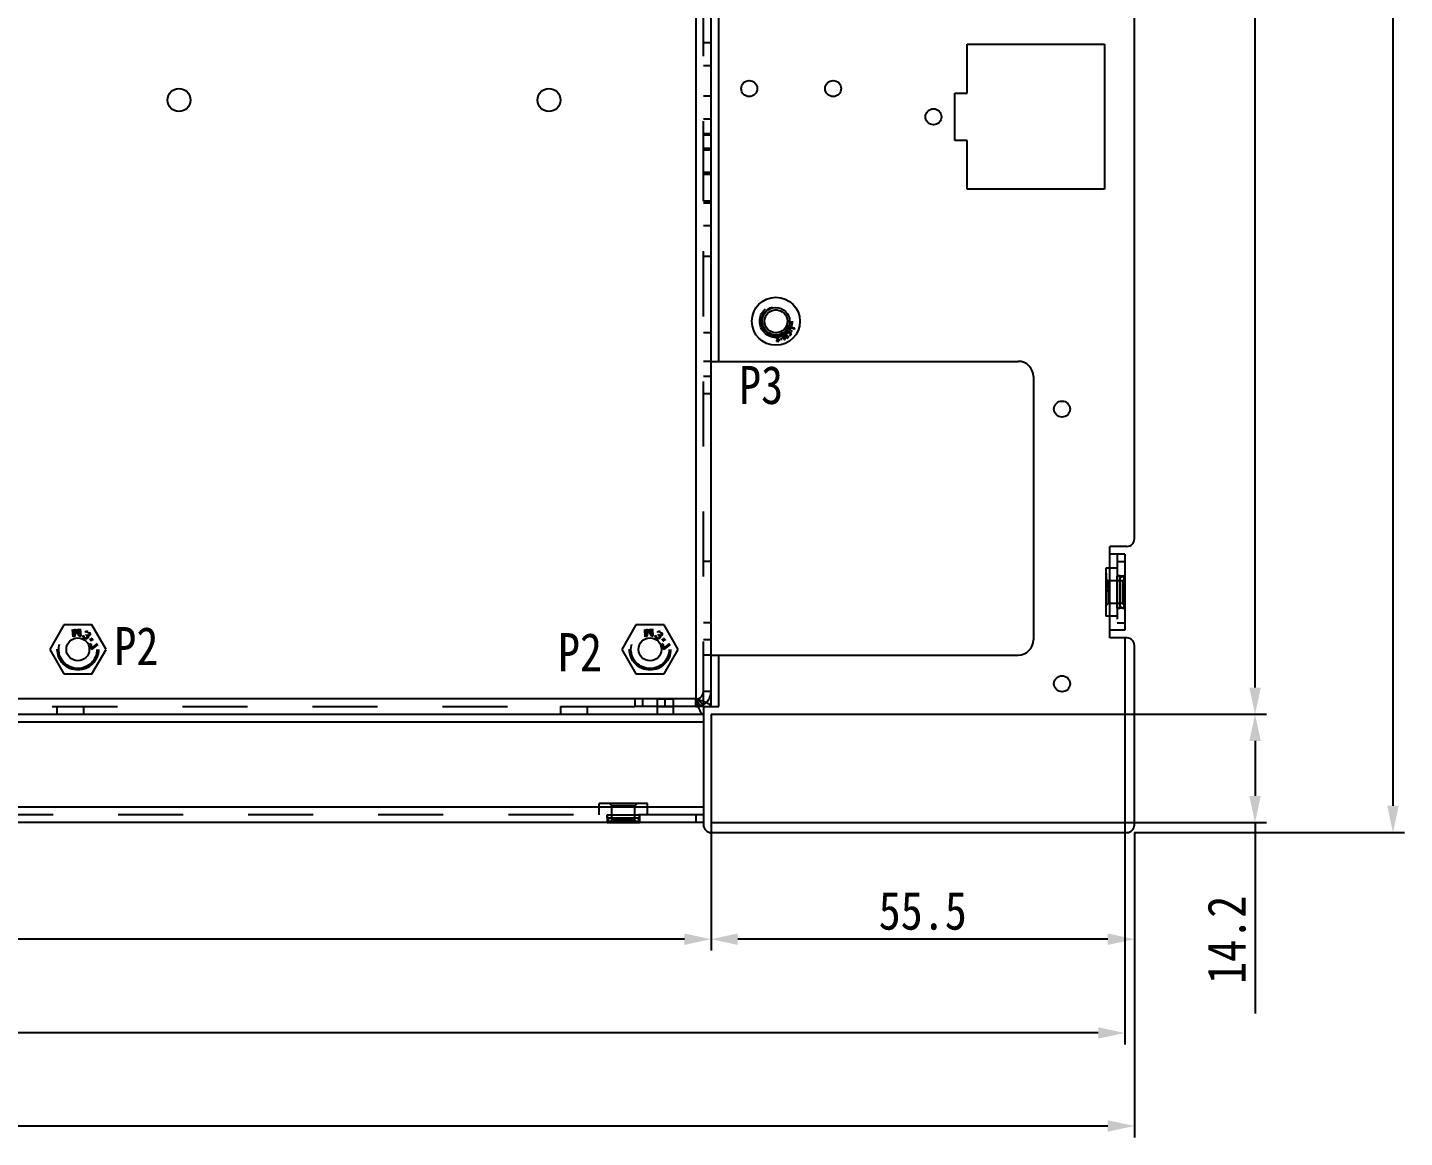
# Model space of a CAD drawing. Header units: millimetres. Extents: x 0 to 8948, y -1340 to 1100.
# Drawn here: x 6604.9 to 6785.4, y -925.5 to -780 of the extents above; entities that cross this region are included whole.
import ezdxf

# ---------------------------------------------------------------- set-up
doc = ezdxf.new("R2010")
doc.units = ezdxf.units.MM
doc.header["$LTSCALE"] = 85.25
doc.header["$PDMODE"] = 3
doc.header["$PDSIZE"] = 8
doc.linetypes.add('HIDDEN', pattern=[0.2, 0.1, -0.1])
doc.layers.get('0').update_dxf_attribs({"linetype": 'CONTINUOUS'})
doc.layers.get('Defpoints').update_dxf_attribs({"linetype": 'CONTINUOUS'})
doc.layers.add('02___PRT_ALL_AXES', color=7, linetype='CONTINUOUS')
doc.layers.add('DEFAULT_2', color=8, linetype='HIDDEN')
doc.styles.get("Standard").update_dxf_attribs({"font": 'txt', "width": 0.85})
doc.dimstyles.new('DIMSTYLE_1', dxfattribs={"dimtxt": 5, "dimasz": 3.5, "dimexe": 1.5, "dimexo": 1, "dimgap": 1.25, "dimtad": 1, "dimdsep": 46, "dimtxsty": 'Standard', "dimblk": '_FILLED', "dimblk1": '_FILLED', "dimblk2": '_FILLED', "dimcen": 0.09, "dimadec": 0, "dimazin": 0, "dimtp": 0.01, "dimtm": 0.01, "dimtfac": 1, "dimtofl": 0, "dimtmove": 0, "dimatfit": 3, "dimldrblk": '_FILLED', "dimfxl": 0, "dimtolj": 1, "dimarcsym": 0})

# ---------------------------------------------------------------- blocks, each defined once
blk = doc.blocks.new('_FILLED')
at = {"color": 0, "linetype": 'ByBlock'}
blk.add_solid([(0, 0), (-1, 0.214), (-1, -0.214)], dxfattribs=at)
blk = doc.blocks.new('*D104')
at = {"color": 0, "linetype": 'Continuous', "lineweight": -2, "transparency": 16777216}
for p, q in [((6336.01, -884), (6336.01, -925.46)), ((6750.01, -885.5), (6750.01, -925.46)), ((6339.51, -923.96), (6746.51, -923.96))]:
    blk.add_line(p, q, dxfattribs=at)
at = {"layer": 'Defpoints', "color": 0, "linetype": 'Continuous', "transparency": 16777216}
for p in [(6336.01, -883), (6750.01, -884.5), (6750.01, -923.96)]:
    blk.add_point(p, dxfattribs=at)
at = {"color": 0, "linetype": 'Continuous', "lineweight": -2, "transparency": 16777216, "xscale": 3.5, "yscale": 3.5, "zscale": 3.5, "rotation": 180}
blk.add_blockref('_FILLED', (6336.01, -923.96), dxfattribs=at)
at = {"color": 0, "linetype": 'Continuous', "lineweight": -2, "transparency": 16777216, "xscale": 3.5, "yscale": 3.5, "zscale": 3.5}
blk.add_blockref('_FILLED', (6750.01, -923.96), dxfattribs=at)
at = {"color": 0, "linetype": 'Continuous', "transparency": 16777216, "insert": (6543.01, -917.71), "char_height": 5, "width": 17, "attachment_point": 2}
blk.add_mtext('\\A1;*414', dxfattribs=at)
blk = doc.blocks.new('*D105')
at = {"color": 0, "linetype": 'Continuous', "lineweight": -2, "transparency": 16777216}
for p, q in [((6694.51, -663), (6767.32, -663)), ((6765.82, -866.5), (6765.82, -666.5)), ((6694.51, -870), (6767.32, -870))]:
    blk.add_line(p, q, dxfattribs=at)
at = {"layer": 'Defpoints', "color": 0, "linetype": 'Continuous', "transparency": 16777216}
for p in [(6693.51, -663), (6765.82, -663), (6693.51, -870)]:
    blk.add_point(p, dxfattribs=at)
at = {"color": 0, "linetype": 'Continuous', "lineweight": -2, "transparency": 16777216, "xscale": 3.5, "yscale": 3.5, "zscale": 3.5}
for p, rotation in [((6765.82, -663), 90), ((6765.82, -870), 270)]:
    blk.add_blockref('_FILLED', p, dxfattribs=dict(at, rotation=rotation))
at = {"color": 0, "linetype": 'Continuous', "transparency": 16777216, "insert": (6759.57, -766.5), "char_height": 5, "width": 17, "attachment_point": 2, "rotation": 90}
blk.add_mtext('\\A1;*207', dxfattribs=at)
blk = doc.blocks.new('*D106')
at = {"color": 0, "linetype": 'Continuous', "lineweight": -2, "transparency": 16777216}
for p, q in [((6376.51, -870), (6376.51, -900.98)), ((6694.51, -870), (6694.51, -900.98)), ((6691.01, -899.48), (6380.01, -899.48))]:
    blk.add_line(p, q, dxfattribs=at)
at = {"layer": 'Defpoints', "color": 0, "linetype": 'Continuous', "transparency": 16777216}
for p in [(6376.51, -869), (6694.51, -869), (6376.51, -899.48)]:
    blk.add_point(p, dxfattribs=at)
at = {"color": 0, "linetype": 'Continuous', "lineweight": -2, "transparency": 16777216, "xscale": 3.5, "yscale": 3.5, "zscale": 3.5, "rotation": 180}
blk.add_blockref('_FILLED', (6376.51, -899.48), dxfattribs=at)
at = {"color": 0, "linetype": 'Continuous', "lineweight": -2, "transparency": 16777216, "xscale": 3.5, "yscale": 3.5, "zscale": 3.5}
blk.add_blockref('_FILLED', (6694.51, -899.48), dxfattribs=at)
at = {"color": 0, "linetype": 'Continuous', "transparency": 16777216, "insert": (6542.21, -893.23), "char_height": 5, "width": 17, "attachment_point": 2}
blk.add_mtext('\\A1;*318', dxfattribs=at)
blk = doc.blocks.new('*D109')
at = {"color": 0, "linetype": 'Continuous', "lineweight": -2, "transparency": 16777216}
for p, q in [((6694.51, -870), (6694.51, -900.98)), ((6750.01, -885.5), (6750.01, -900.98)), ((6746.51, -899.48), (6698.01, -899.48))]:
    blk.add_line(p, q, dxfattribs=at)
at = {"layer": 'Defpoints', "color": 0, "linetype": 'Continuous', "transparency": 16777216}
for p in [(6694.51, -869), (6750.01, -884.5), (6694.51, -899.48)]:
    blk.add_point(p, dxfattribs=at)
at = {"color": 0, "linetype": 'Continuous', "lineweight": -2, "transparency": 16777216, "xscale": 3.5, "yscale": 3.5, "zscale": 3.5, "rotation": 180}
blk.add_blockref('_FILLED', (6694.51, -899.48), dxfattribs=at)
at = {"color": 0, "linetype": 'Continuous', "lineweight": -2, "transparency": 16777216, "xscale": 3.5, "yscale": 3.5, "zscale": 3.5}
blk.add_blockref('_FILLED', (6750.01, -899.48), dxfattribs=at)
at = {"color": 0, "linetype": 'Continuous', "transparency": 16777216, "insert": (6722.26, -893.23), "char_height": 5, "width": 17, "attachment_point": 2}
blk.add_mtext('\\A1;55.5', dxfattribs=at)
blk = doc.blocks.new('*D110')
at = {"color": 0, "linetype": 'Continuous', "lineweight": -2, "transparency": 16777216}
for p, q in [((6748.76, -860), (6748.76, -913.27)), ((6337.26, -872), (6337.26, -913.27)), ((6745.26, -911.77), (6340.76, -911.77))]:
    blk.add_line(p, q, dxfattribs=at)
at = {"layer": 'Defpoints', "color": 0, "linetype": 'Continuous', "transparency": 16777216}
for p in [(6748.76, -859), (6337.26, -871), (6337.26, -911.77)]:
    blk.add_point(p, dxfattribs=at)
at = {"color": 0, "linetype": 'Continuous', "lineweight": -2, "transparency": 16777216, "xscale": 3.5, "yscale": 3.5, "zscale": 3.5, "rotation": 180}
blk.add_blockref('_FILLED', (6337.26, -911.77), dxfattribs=at)
at = {"color": 0, "linetype": 'Continuous', "lineweight": -2, "transparency": 16777216, "xscale": 3.5, "yscale": 3.5, "zscale": 3.5}
blk.add_blockref('_FILLED', (6748.76, -911.77), dxfattribs=at)
at = {"color": 0, "linetype": 'Continuous', "transparency": 16777216, "insert": (6543.01, -905.52), "char_height": 5, "width": 21.25, "attachment_point": 2}
blk.add_mtext('\\A1;411.5', dxfattribs=at)
blk = doc.blocks.new('*D111')
at = {"color": 0, "linetype": 'Continuous', "lineweight": -2, "transparency": 16777216}
for p, q in [((6694.51, -870), (6767.32, -870)), ((6765.82, -873.5), (6765.82, -880.7)), ((6694.51, -884.2), (6767.32, -884.2)), ((6765.82, -884.2), (6765.82, -909.2))]:
    blk.add_line(p, q, dxfattribs=at)
at = {"layer": 'Defpoints', "color": 0, "linetype": 'Continuous', "transparency": 16777216}
for p in [(6693.51, -870), (6693.51, -884.2), (6765.82, -884.2)]:
    blk.add_point(p, dxfattribs=at)
at = {"color": 0, "linetype": 'Continuous', "lineweight": -2, "transparency": 16777216, "xscale": 3.5, "yscale": 3.5, "zscale": 3.5}
for p, rotation in [((6765.82, -870), 90), ((6765.82, -884.2), 270)]:
    blk.add_blockref('_FILLED', p, dxfattribs=dict(at, rotation=rotation))
at = {"color": 0, "linetype": 'Continuous', "transparency": 16777216, "insert": (6759.57, -893.78), "char_height": 5, "width": 17, "attachment_point": 3, "rotation": 90}
blk.add_mtext('\\A1;14.2', dxfattribs=at)
blk = doc.blocks.new('*D112')
at = {"color": 0, "linetype": 'Continuous', "lineweight": -2, "transparency": 16777216}
for p, q in [((6750.01, -632), (6785.4, -632)), ((6783.9, -882), (6783.9, -635.5)), ((6750.01, -885.5), (6785.4, -885.5))]:
    blk.add_line(p, q, dxfattribs=at)
at = {"layer": 'Defpoints', "color": 0, "linetype": 'Continuous', "transparency": 16777216}
for p in [(6749.01, -632), (6783.9, -632), (6749.01, -885.5)]:
    blk.add_point(p, dxfattribs=at)
at = {"color": 0, "linetype": 'Continuous', "lineweight": -2, "transparency": 16777216, "xscale": 3.5, "yscale": 3.5, "zscale": 3.5}
for p, rotation in [((6783.9, -632), 90), ((6783.9, -885.5), 270)]:
    blk.add_blockref('_FILLED', p, dxfattribs=dict(at, rotation=rotation))
at = {"color": 0, "linetype": 'Continuous', "transparency": 16777216, "insert": (6777.65, -758.75), "char_height": 5, "width": 25.5, "attachment_point": 2, "rotation": 90}
blk.add_mtext('\\A1;*253.5', dxfattribs=at)

msp = doc.modelspace()

# ---------------------------------------------------------------- linework, layer by layer
at = {"color": 3, "linetype": 'Continuous'}
for p, q in [((6694.513, -868.996), (6694.513, -663.996)), ((6695.513, -823.746), (6695.513, -663.996)), ((6692.513, -664.996), (6692.513, -867.996)), ((6750.013, -846.996), (6750.013, -762.496)), ((6728.063, -782.196), (6746.063, -782.196)), ((6728.063, -788.596), (6728.063, -782.196)), ((6746.063, -782.196), (6746.063, -801.196)), ((6726.463, -788.596), (6728.063, -788.596)), ((6726.463, -794.796), (6726.463, -788.596)), ((6728.063, -794.796), (6726.463, -794.796)), ((6728.063, -801.196), (6728.063, -794.796)), ((6746.063, -801.196), (6728.063, -801.196)), ((6694.513, -823.746), (6734.763, -823.746)), ((6736.763, -825.746), (6736.763, -860.246)), ((6749.013, -847.996), (6746.763, -847.996)), ((6746.763, -859.996), (6746.763, -847.996)), ((6748.763, -848.996), (6746.763, -848.996)), ((6748.763, -848.996), (6748.763, -858.996)), ((6748.763, -858.996), (6746.763, -858.996)), ((6749.013, -859.996), (6746.763, -859.996)), ((6694.513, -862.246), (6734.763, -862.246)), ((6695.513, -868.996), (6695.513, -862.246)), ((6750.013, -884.496), (6750.013, -860.996)), ((6692.513, -867.996), (6378.513, -867.996)), ((6694.514, -868.996), (6695.513, -868.996)), ((6377.513, -869.996), (6693.513, -869.996)), ((6377.513, -870.996), (6693.513, -870.996)), ((6693.513, -869.996), (6693.513, -884.496)), ((6693.513, -882.196), (6377.513, -882.196)), ((6693.513, -884.196), (6377.513, -884.196)), ((6694.513, -885.496), (6749.013, -885.496))]:
    msp.add_line(p, q, dxfattribs=at)
at = {"color": 7, "linetype": 'Continuous'}
for p, q in [((6704.925, -819.232), (6704.913, -819.259)), ((6705.407, -819.432), (6704.925, -819.232)), ((6704.969, -819.315), (6705.384, -819.487)), ((6704.992, -819.442), (6704.969, -819.315)), ((6705.475, -819.381), (6705.452, -819.416)), ((6705.489, -819.386), (6705.475, -819.381)), ((6703.105, -820.961), (6703.117, -820.96)), ((6703.105, -820.961), (6703.109, -821.097)), ((6703.383, -820.66), (6703.371, -820.661)), ((6703.383, -820.661), (6703.376, -820.557)), ((6703.803, -820.793), (6703.597, -820.856)), ((6703.597, -820.856), (6703.609, -820.893)), ((6703.609, -820.893), (6703.815, -820.83)), ((6703.768, -820.439), (6703.775, -820.451)), ((6703.775, -820.451), (6703.851, -820.417)), ((6703.815, -820.83), (6703.803, -820.793)), ((6703.851, -820.417), (6704.099, -820.828)), ((6703.88, -820.413), (6704.367, -820.753)), ((6704.122, -820.815), (6703.88, -820.413)), ((6704.32, -820.633), (6703.914, -820.351)), ((6704.081, -820.892), (6704.043, -820.926)), ((6704.043, -820.926), (6704.051, -820.938)), ((6704.245, -820.804), (6704.169, -820.84)), ((6704.244, -820.152), (6704.32, -820.633)), ((6704.252, -820.817), (6704.245, -820.804)), ((6704.281, -820.217), (6704.501, -820.58)), ((6704.367, -820.753), (6704.281, -820.217)), ((6704.557, -820.539), (6704.344, -820.185)), ((6704.356, -820.115), (6704.398, -820.076)), ((6704.398, -820.076), (6704.391, -820.064)), ((6704.499, -820.639), (6704.458, -820.676)), ((6704.458, -820.676), (6704.465, -820.689)), ((6704.526, -820.06), (6704.544, -820.054)), ((6704.68, -820.542), (6704.606, -820.569)), ((6704.688, -820.554), (6704.68, -820.542)), ((6704.702, -820.108), (6704.722, -820.112)), ((6704.812, -820.343), (6704.819, -820.36)), ((6704.971, -819.447), (6704.992, -819.442)), ((6705.127, -819.694), (6705.013, -819.877)), ((6705.013, -819.877), (6705.046, -819.897)), ((6705.046, -819.897), (6705.16, -819.714)), ((6705.16, -819.714), (6705.127, -819.694)), ((6705.404, -819.53), (6705.394, -819.577)), ((6705.394, -819.577), (6705.407, -819.583)), ((6609.666, -858.296), (6607.818, -861.496)), ((6613.361, -858.296), (6609.666, -858.296)), ((6615.208, -861.496), (6613.361, -858.296)), ((6684.666, -858.296), (6682.818, -861.496)), ((6688.361, -858.296), (6684.666, -858.296)), ((6690.208, -861.496), (6688.361, -858.296)), ((6607.818, -861.496), (6609.666, -864.696)), ((6613.361, -864.696), (6615.208, -861.496)), ((6682.818, -861.496), (6684.666, -864.696)), ((6688.361, -864.696), (6690.208, -861.496)), ((6609.666, -864.696), (6613.361, -864.696)), ((6684.666, -864.696), (6688.361, -864.696)), ((6693.513, -868.996), (6694.513, -868.996)), ((6693.513, -868.996), (6693.513, -869.996))]:
    msp.add_line(p, q, dxfattribs=at)
for radius in [3.15, 1.8, 1.5]:
    msp.add_circle((6703.013, -818.496), radius, dxfattribs=at)
msp.add_arc((6703.58, -818.877), 1.438, 297.53662, 301.08982, dxfattribs=at)
at = {"color": 3, "linetype": 'Continuous'}
for centre, radius, start, end in [((6734.763, -825.746), 2, 0, 90), ((6749.013, -846.996), 1, 270, 0), ((6734.763, -860.246), 2, 270, 0), ((6749.013, -860.996), 1, 0, 90), ((6692.513, -866.996), 2, 289.98896, 297.71441), ((6694.513, -884.496), 1, 180, 270), ((6749.013, -884.496), 1, 270, 0)]:
    msp.add_arc(centre, radius, start, end, dxfattribs=at)
at = {"color": 7, "linetype": 'Continuous'}
for points in [[(6704.913, -819.259), (6704.943, -819.336), (6704.962, -819.398), (6704.971, -819.447)], [(6705.445, -819.483), (6705.46, -819.447), (6705.475, -819.415), (6705.489, -819.386)], [(6703.116, -820.586), (6703.085, -820.618), (6703.073, -820.655), (6703.077, -820.697)], [(6703.077, -820.697), (6703.081, -820.732), (6703.096, -820.761), (6703.124, -820.785)], [(6703.109, -821.097), (6703.16, -821.12), (6703.215, -821.129), (6703.274, -821.122)], [(6703.24, -820.531), (6703.187, -820.537), (6703.145, -820.556), (6703.116, -820.586)], [(6703.183, -821.064), (6703.15, -821.039), (6703.128, -821.005), (6703.117, -820.96)], [(6703.124, -820.663), (6703.121, -820.638), (6703.13, -820.615), (6703.15, -820.594)], [(6703.156, -820.716), (6703.136, -820.701), (6703.126, -820.683), (6703.124, -820.663)], [(6703.124, -820.785), (6703.151, -820.809), (6703.198, -820.833), (6703.265, -820.859)], [(6703.15, -820.594), (6703.169, -820.573), (6703.196, -820.56), (6703.229, -820.557)], [(6703.274, -820.772), (6703.215, -820.749), (6703.176, -820.731), (6703.156, -820.716)], [(6703.29, -821.096), (6703.252, -821.1), (6703.217, -821.09), (6703.183, -821.064)], [(6703.229, -820.557), (6703.297, -820.549), (6703.345, -820.584), (6703.371, -820.661)], [(6703.376, -820.557), (6703.339, -820.534), (6703.293, -820.525), (6703.24, -820.531)], [(6703.265, -820.859), (6703.312, -820.878), (6703.346, -820.895), (6703.368, -820.911)], [(6703.407, -820.837), (6703.379, -820.818), (6703.335, -820.796), (6703.274, -820.772)], [(6703.274, -821.122), (6703.337, -821.116), (6703.384, -821.095), (6703.416, -821.061)], [(6703.376, -821.055), (6703.354, -821.079), (6703.325, -821.092), (6703.29, -821.096)], [(6703.368, -820.911), (6703.39, -820.927), (6703.402, -820.949), (6703.405, -820.975)], [(6703.405, -820.975), (6703.408, -821.005), (6703.398, -821.031), (6703.376, -821.055)], [(6703.456, -820.932), (6703.452, -820.888), (6703.434, -820.856), (6703.407, -820.837)], [(6703.416, -821.061), (6703.448, -821.026), (6703.462, -820.982), (6703.456, -820.932)], [(6703.844, -820.396), (6703.803, -820.421), (6703.777, -820.435), (6703.768, -820.439)], [(6703.914, -820.351), (6703.902, -820.36), (6703.878, -820.376), (6703.844, -820.396)], [(6704.051, -820.938), (6704.09, -820.912), (6704.124, -820.891), (6704.151, -820.875)], [(6704.109, -820.859), (6704.108, -820.866), (6704.099, -820.877), (6704.081, -820.892)], [(6704.099, -820.828), (6704.107, -820.841), (6704.11, -820.852), (6704.109, -820.859)], [(6704.169, -820.84), (6704.152, -820.848), (6704.137, -820.84), (6704.122, -820.815)], [(6704.151, -820.875), (6704.186, -820.853), (6704.22, -820.834), (6704.252, -820.817)], [(6704.391, -820.064), (6704.37, -820.078), (6704.347, -820.093), (6704.322, -820.108)], [(6704.344, -820.185), (6704.335, -820.17), (6704.331, -820.158), (6704.333, -820.148)], [(6704.333, -820.148), (6704.335, -820.139), (6704.343, -820.128), (6704.356, -820.115)], [(6704.465, -820.689), (6704.506, -820.662), (6704.542, -820.639), (6704.575, -820.619)], [(6704.5, -819.951), (6704.498, -819.983), (6704.507, -820.019), (6704.526, -820.06)], [(6704.514, -820.613), (6704.514, -820.621), (6704.509, -820.629), (6704.499, -820.639)], [(6704.54, -819.861), (6704.514, -819.889), (6704.501, -819.919), (6704.5, -819.951)], [(6704.501, -820.58), (6704.51, -820.596), (6704.514, -820.607), (6704.514, -820.613)], [(6704.544, -820.054), (6704.531, -820.027), (6704.526, -820), (6704.53, -819.974)], [(6704.53, -819.974), (6704.534, -819.948), (6704.543, -819.926), (6704.559, -819.908)], [(6704.618, -819.817), (6704.588, -819.821), (6704.562, -819.836), (6704.54, -819.861)], [(6704.581, -820.569), (6704.574, -820.565), (6704.567, -820.555), (6704.557, -820.539)], [(6704.559, -819.908), (6704.576, -819.89), (6704.596, -819.88), (6704.618, -819.877)], [(6704.575, -820.619), (6704.599, -820.605), (6704.637, -820.583), (6704.688, -820.554)], [(6704.606, -820.569), (6704.596, -820.573), (6704.587, -820.573), (6704.581, -820.569)], [(6704.689, -819.834), (6704.672, -819.818), (6704.648, -819.813), (6704.618, -819.817)], [(6704.618, -819.877), (6704.64, -819.875), (6704.661, -819.882), (6704.679, -819.898)], [(6704.679, -819.898), (6704.705, -819.922), (6704.713, -819.974), (6704.705, -820.056)], [(6704.723, -819.897), (6704.718, -819.871), (6704.707, -819.85), (6704.689, -819.834)], [(6704.705, -820.056), (6704.703, -820.074), (6704.702, -820.092), (6704.702, -820.108)], [(6704.722, -820.112), (6704.723, -820.081), (6704.73, -820.057), (6704.745, -820.04)], [(6704.725, -820), (6704.729, -819.958), (6704.728, -819.924), (6704.723, -819.897)], [(6704.825, -819.947), (6704.785, -819.948), (6704.752, -819.965), (6704.725, -820)], [(6704.745, -820.04), (6704.765, -820.018), (6704.79, -820.009), (6704.822, -820.012)], [(6704.819, -820.323), (6704.814, -820.328), (6704.812, -820.335), (6704.812, -820.343)], [(6704.855, -820.307), (6704.838, -820.31), (6704.826, -820.316), (6704.819, -820.323)], [(6704.819, -820.36), (6704.829, -820.369), (6704.845, -820.369), (6704.867, -820.359)], [(6704.822, -820.012), (6704.853, -820.015), (6704.884, -820.029), (6704.912, -820.054)], [(6704.935, -819.992), (6704.901, -819.962), (6704.865, -819.947), (6704.825, -819.947)], [(6704.941, -820.269), (6704.925, -820.287), (6704.896, -820.3), (6704.855, -820.307)], [(6704.867, -820.359), (6704.889, -820.349), (6704.914, -820.329), (6704.942, -820.298)], [(6704.912, -820.054), (6704.946, -820.085), (6704.966, -820.122), (6704.971, -820.165)], [(6705.004, -820.138), (6705.002, -820.081), (6704.979, -820.032), (6704.935, -819.992)], [(6704.971, -820.165), (6704.976, -820.207), (6704.966, -820.242), (6704.941, -820.269)], [(6704.942, -820.298), (6704.985, -820.25), (6705.006, -820.197), (6705.004, -820.138)], [(6705.384, -819.487), (6705.402, -819.495), (6705.409, -819.51), (6705.404, -819.53)], [(6705.452, -819.416), (6705.441, -819.435), (6705.426, -819.44), (6705.407, -819.432)], [(6705.407, -819.583), (6705.417, -819.553), (6705.43, -819.52), (6705.445, -819.483)]]:
    msp.add_open_spline(points, degree=3, dxfattribs=at)
for points in [[(6693.513, -868.996), (6693.513, -868.803), (6693.267, -868.51), (6692.887, -868.235), (6692.642, -868.078), (6692.513, -867.996)], [(6693.513, -868.996), (6693.32, -868.996), (6693.028, -868.75), (6692.752, -868.37), (6692.595, -868.124), (6692.513, -867.996)]]:
    msp.add_open_spline(points, degree=3, knots=[0, 0, 0, 0, 0.4006962, 0.6839153, 1, 1, 1, 1], dxfattribs=at)
at = {"color": 3, "linetype": 'Continuous'}
for points in [[(6693.513, -869.996), (6693.415, -869.996), (6693.263, -869.865), (6693.126, -869.646), (6692.948, -869.285), (6692.747, -868.728), (6692.594, -868.251), (6692.513, -867.996)], [(6694.513, -868.996), (6694.513, -868.898), (6694.382, -868.746), (6694.163, -868.609), (6693.802, -868.431), (6693.246, -868.23), (6692.769, -868.077), (6692.513, -867.996)]]:
    msp.add_open_spline(points, degree=3, knots=[0, 0, 0, 0, 0.1275582, 0.2247905, 0.3461005, 0.6491201, 1, 1, 1, 1], dxfattribs=at)
at = {"layer": '02___PRT_ALL_AXES', "color": 8, "linetype": 'HIDDEN'}
for p, q in [((6694.513, -796.046), (6693.513, -796.046)), ((6694.513, -799.246), (6693.513, -799.246)), ((6693.513, -802.746), (6693.513, -799.246)), ((6694.513, -802.746), (6694.513, -799.246)), ((6694.513, -802.746), (6693.513, -802.746)), ((6748.763, -851.896), (6747.763, -851.896)), ((6747.763, -856.096), (6747.763, -851.896)), ((6748.763, -856.096), (6748.763, -851.896)), ((6748.763, -856.096), (6747.763, -856.096)), ((6687.463, -867.996), (6689.563, -867.996)), ((6687.463, -867.996), (6687.463, -869.996)), ((6688.513, -868.996), (6688.513, -867.996)), ((6689.563, -867.996), (6689.563, -869.996)), ((6608.763, -868.996), (6612.263, -868.996)), ((6608.763, -868.996), (6608.763, -869.996)), ((6612.263, -868.996), (6612.263, -869.996)), ((6674.763, -868.996), (6678.263, -868.996)), ((6674.763, -868.996), (6674.763, -869.996)), ((6678.263, -868.996), (6678.263, -869.996)), ((6687.463, -868.996), (6689.563, -868.996)), ((6608.763, -869.996), (6612.263, -869.996)), ((6674.763, -869.996), (6678.263, -869.996)), ((6687.463, -869.996), (6689.563, -869.996)), ((6680.913, -883.196), (6685.113, -883.196)), ((6680.913, -883.196), (6680.913, -884.196)), ((6680.913, -884.196), (6685.113, -884.196)), ((6685.113, -883.196), (6685.113, -884.196))]:
    msp.add_line(p, q, dxfattribs=at)
at = {"layer": '02___PRT_ALL_AXES', "color": 1, "linetype": 'Continuous'}
for centre in [(6624.763, -789.496), (6673.263, -789.496)]:
    msp.add_circle(centre, 1.5, dxfattribs=at)
at = {"layer": '02___PRT_ALL_AXES', "color": 3, "linetype": 'Continuous'}
for centre, radius in [((6699.513, -787.996), 1.05), ((6710.513, -787.996), 1.05), ((6723.663, -791.696), 1.05), ((6740.513, -829.996), 1.05), ((6611.513, -861.496), 1.5), ((6686.513, -861.496), 1.5), ((6740.513, -865.996), 1.05)]:
    msp.add_circle(centre, radius, dxfattribs=at)
at = {"layer": '02___PRT_ALL_AXES', "color": 8, "linetype": 'HIDDEN'}
msp.add_circle((6703.013, -818.496), 1.5, dxfattribs=at)
at = {"layer": 'DEFAULT_2', "color": 8, "linetype": 'HIDDEN'}
for p, q in [((6693.513, -868.996), (6693.513, -663.996)), ((6694.513, -781.996), (6693.513, -781.996)), ((6694.513, -784.996), (6693.513, -784.996)), ((6694.513, -788.996), (6693.513, -788.996)), ((6694.513, -791.996), (6693.513, -791.996)), ((6694.513, -793.946), (6693.513, -793.946)), ((6694.513, -794.112), (6693.513, -794.112)), ((6694.513, -795.832), (6693.513, -795.832)), ((6694.513, -795.996), (6693.513, -795.996)), ((6694.513, -798.996), (6693.513, -798.996)), ((6694.513, -802.996), (6693.513, -802.996)), ((6694.513, -805.996), (6693.513, -805.996)), ((6694.513, -809.996), (6693.513, -809.996)), ((6694.513, -819.996), (6693.513, -819.996)), ((6694.513, -823.746), (6693.513, -823.746)), ((6694.513, -825.746), (6693.513, -825.746)), ((6694.513, -827.996), (6693.513, -827.996)), ((6694.513, -849.996), (6693.513, -849.996)), ((6747.763, -848.996), (6747.763, -858.996)), ((6747.763, -849.996), (6748.763, -849.996)), ((6747.763, -850.846), (6746.263, -850.846)), ((6746.263, -850.846), (6746.263, -857.146)), ((6746.283, -851.52), (6746.263, -851.52)), ((6746.283, -851.534), (6746.263, -851.534)), ((6746.263, -851.556), (6746.283, -851.556)), ((6746.283, -851.564), (6746.263, -851.564)), ((6746.283, -851.602), (6746.263, -851.602)), ((6746.263, -851.602), (6746.283, -851.602)), ((6746.283, -851.603), (6746.263, -851.603)), ((6746.283, -851.605), (6746.263, -851.605)), ((6746.283, -851.615), (6746.263, -851.615)), ((6746.263, -851.625), (6746.283, -851.625)), ((6746.283, -851.849), (6746.263, -851.849)), ((6746.283, -851.882), (6746.263, -851.882)), ((6746.283, -851.52), (6746.283, -853.411)), ((6748.143, -851.871), (6747.763, -851.871)), ((6748.143, -852.096), (6748.633, -851.871)), ((6748.143, -856.121), (6748.143, -851.871)), ((6748.733, -851.871), (6748.633, -851.871)), ((6748.633, -851.871), (6748.633, -856.121)), ((6748.733, -856.121), (6748.733, -851.871)), ((6746.283, -851.963), (6746.263, -851.963)), ((6746.283, -851.996), (6746.263, -851.996)), ((6746.283, -852.004), (6746.263, -852.004)), ((6746.283, -852.017), (6746.263, -852.017)), ((6746.283, -852.037), (6746.263, -852.037)), ((6746.283, -852.038), (6746.263, -852.038)), ((6746.283, -852.04), (6746.263, -852.04)), ((6746.283, -852.067), (6746.263, -852.067)), ((6746.283, -852.068), (6746.263, -852.068)), ((6746.283, -852.074), (6746.263, -852.074)), ((6746.283, -852.084), (6746.263, -852.084)), ((6746.263, -852.096), (6746.283, -852.096)), ((6746.283, -852.097), (6746.263, -852.097)), ((6746.283, -852.142), (6746.263, -852.142)), ((6746.283, -852.154), (6746.263, -852.154)), ((6746.283, -852.183), (6746.263, -852.183)), ((6746.283, -852.187), (6746.263, -852.187)), ((6746.263, -852.19), (6746.283, -852.19)), ((6746.263, -852.196), (6746.283, -852.196)), ((6746.563, -852.496), (6746.263, -852.196)), ((6746.283, -852.264), (6746.263, -852.264)), ((6746.283, -852.281), (6746.263, -852.281)), ((6746.283, -852.284), (6746.263, -852.284)), ((6746.283, -852.285), (6746.263, -852.285)), ((6746.263, -852.287), (6746.283, -852.287)), ((6746.283, -852.301), (6746.263, -852.301)), ((6746.283, -852.304), (6746.263, -852.304)), ((6746.263, -852.306), (6746.283, -852.306)), ((6746.283, -852.319), (6746.263, -852.319)), ((6746.283, -852.321), (6746.263, -852.321)), ((6746.283, -852.329), (6746.263, -852.329)), ((6746.283, -852.329), (6746.263, -852.329)), ((6746.283, -852.39), (6746.263, -852.39)), ((6746.283, -852.391), (6746.263, -852.391)), ((6746.263, -852.403), (6746.283, -852.403)), ((6746.283, -852.428), (6746.263, -852.428)), ((6746.283, -852.434), (6746.263, -852.434)), ((6746.283, -852.449), (6746.263, -852.449)), ((6746.283, -852.452), (6746.263, -852.452)), ((6746.263, -852.465), (6746.283, -852.465)), ((6746.283, -852.469), (6746.263, -852.469)), ((6746.283, -852.479), (6746.263, -852.479)), ((6746.263, -852.48), (6746.283, -852.48)), ((6746.283, -852.483), (6746.263, -852.483)), ((6746.283, -852.494), (6746.263, -852.494)), ((6746.263, -852.508), (6746.283, -852.508)), ((6746.263, -852.509), (6746.283, -852.509)), ((6746.283, -852.51), (6746.263, -852.51)), ((6746.263, -852.544), (6746.283, -852.544)), ((6746.283, -852.551), (6746.263, -852.551)), ((6746.283, -852.61), (6746.263, -852.61)), ((6746.263, -852.618), (6746.283, -852.618)), ((6746.283, -852.642), (6746.263, -852.642)), ((6746.283, -852.653), (6746.263, -852.653)), ((6746.263, -852.665), (6746.283, -852.665)), ((6746.263, -852.676), (6746.283, -852.676)), ((6746.283, -852.676), (6746.263, -852.676)), ((6746.283, -852.687), (6746.263, -852.687)), ((6746.283, -852.689), (6746.263, -852.689)), ((6746.283, -852.727), (6746.263, -852.727)), ((6746.283, -852.756), (6746.263, -852.756)), ((6746.283, -852.764), (6746.263, -852.764)), ((6746.283, -852.764), (6746.263, -852.764)), ((6746.263, -852.84), (6746.283, -852.84)), ((6746.283, -852.858), (6746.263, -852.858)), ((6746.283, -852.887), (6746.263, -852.887)), ((6746.283, -852.9), (6746.263, -852.9)), ((6746.263, -852.91), (6746.283, -852.91)), ((6746.283, -852.927), (6746.263, -852.927)), ((6746.263, -852.958), (6746.283, -852.958)), ((6746.283, -852.965), (6746.263, -852.965)), ((6746.263, -853.094), (6746.283, -853.094)), ((6746.283, -853.129), (6746.263, -853.129)), ((6746.283, -853.157), (6746.263, -853.157)), ((6746.283, -853.165), (6746.263, -853.165)), ((6746.283, -853.194), (6746.263, -853.194)), ((6746.283, -853.205), (6746.263, -853.205)), ((6746.283, -853.233), (6746.263, -853.233)), ((6746.283, -853.241), (6746.263, -853.241)), ((6746.283, -853.4), (6746.263, -853.4)), ((6746.283, -853.411), (6746.263, -853.411)), ((6746.283, -853.551), (6746.263, -853.551)), ((6746.283, -853.552), (6746.263, -853.552)), ((6746.283, -853.593), (6746.263, -853.593)), ((6746.283, -853.602), (6746.263, -853.602)), ((6746.283, -853.603), (6746.263, -853.603)), ((6746.283, -853.604), (6746.263, -853.604)), ((6746.283, -853.626), (6746.263, -853.626)), ((6746.283, -853.632), (6746.263, -853.632)), ((6746.263, -853.633), (6746.283, -853.633)), ((6746.283, -853.637), (6746.263, -853.637)), ((6746.283, -853.641), (6746.263, -853.641)), ((6746.283, -853.551), (6746.283, -853.932)), ((6748.433, -852.496), (6746.563, -852.496)), ((6746.563, -852.496), (6746.563, -855.496)), ((6748.433, -852.496), (6748.733, -852.196)), ((6748.433, -852.496), (6748.433, -855.496)), ((6746.283, -853.719), (6746.263, -853.719)), ((6746.283, -853.734), (6746.263, -853.734)), ((6746.283, -853.735), (6746.263, -853.735)), ((6746.283, -853.744), (6746.263, -853.744)), ((6746.283, -853.768), (6746.263, -853.768)), ((6746.283, -853.78), (6746.263, -853.78)), ((6746.283, -853.825), (6746.263, -853.825)), ((6746.283, -853.853), (6746.263, -853.853)), ((6746.283, -853.859), (6746.263, -853.859)), ((6746.263, -853.885), (6746.283, -853.885)), ((6746.283, -853.885), (6746.263, -853.885)), ((6746.283, -853.891), (6746.263, -853.891)), ((6746.283, -853.893), (6746.263, -853.893)), ((6746.263, -853.9), (6746.283, -853.9)), ((6746.283, -853.904), (6746.263, -853.904)), ((6746.283, -853.931), (6746.263, -853.931)), ((6746.263, -853.932), (6746.283, -853.932)), ((6746.563, -855.496), (6746.263, -855.796)), ((6748.433, -855.496), (6746.563, -855.496)), ((6748.433, -855.496), (6748.733, -855.796)), ((6747.763, -857.146), (6746.263, -857.146)), ((6748.143, -856.121), (6747.763, -856.121)), ((6748.143, -855.896), (6748.633, -856.121)), ((6748.733, -856.121), (6748.633, -856.121)), ((6610.893, -859.836), (6610.825, -858.885)), ((6610.948, -858.855), (6611.003, -859.615)), ((6611.003, -859.615), (6611.237, -858.81)), ((6611.328, -858.909), (6611.08, -859.822)), ((6611.704, -859.778), (6611.328, -858.909)), ((6611.404, -858.798), (6611.751, -859.561)), ((6611.751, -859.561), (6611.696, -858.802)), ((6611.823, -858.814), (6611.891, -859.764)), ((6612.513, -859.145), (6612.582, -859.112)), ((6612.582, -859.112), (6612.657, -859.108)), ((6612.657, -859.108), (6612.751, -859.114)), ((6612.751, -859.114), (6612.827, -859.137)), ((6685.893, -859.836), (6685.825, -858.885)), ((6685.948, -858.855), (6686.003, -859.615)), ((6686.003, -859.615), (6686.237, -858.81)), ((6686.328, -858.909), (6686.08, -859.822)), ((6686.704, -859.778), (6686.328, -858.909)), ((6686.404, -858.798), (6686.751, -859.561)), ((6686.751, -859.561), (6686.696, -858.802)), ((6686.823, -858.814), (6686.891, -859.764)), ((6687.513, -859.145), (6687.582, -859.112)), ((6687.582, -859.112), (6687.657, -859.108)), ((6687.657, -859.108), (6687.751, -859.114)), ((6687.751, -859.114), (6687.827, -859.137)), ((6694.513, -857.996), (6693.513, -857.996)), ((6747.763, -857.996), (6748.763, -857.996)), ((6611.08, -859.822), (6610.893, -859.836)), ((6611.891, -859.764), (6611.704, -859.778)), ((6612.18, -859.739), (6612.206, -859.656)), ((6612.208, -859.855), (6612.18, -859.739)), ((6612.206, -859.656), (6612.295, -859.709)), ((6612.257, -859.935), (6612.208, -859.855)), ((6612.371, -860.028), (6612.257, -859.935)), ((6612.295, -859.709), (6612.298, -859.786)), ((6612.298, -859.786), (6612.33, -859.854)), ((6612.33, -859.854), (6612.408, -859.926)), ((6612.407, -860.05), (6612.371, -860.028)), ((6612.543, -860.106), (6612.407, -860.05)), ((6612.408, -859.926), (6612.48, -859.969)), ((6612.462, -859.189), (6612.513, -859.145)), ((6612.552, -859.243), (6612.462, -859.189)), ((6612.48, -859.969), (6612.58, -860.005)), ((6612.636, -860.113), (6612.543, -860.106)), ((6612.591, -859.217), (6612.552, -859.243)), ((6612.58, -860.005), (6612.655, -860)), ((6612.584, -859.634), (6612.627, -859.561)), ((6612.655, -859.677), (6612.584, -859.634)), ((6612.649, -859.202), (6612.591, -859.217)), ((6612.627, -859.561), (6612.699, -859.604)), ((6612.751, -860.083), (6612.636, -860.113)), ((6612.696, -859.205), (6612.649, -859.202)), ((6612.74, -859.778), (6612.655, -859.677)), ((6612.655, -860), (6612.724, -859.967)), ((6612.796, -859.241), (6612.696, -859.205)), ((6612.699, -859.604), (6612.817, -859.651)), ((6612.724, -859.967), (6612.746, -859.931)), ((6612.754, -859.836), (6612.74, -859.778)), ((6612.746, -859.931), (6612.754, -859.836)), ((6612.813, -860.021), (6612.751, -860.083)), ((6612.903, -859.305), (6612.796, -859.241)), ((6612.835, -859.984), (6612.813, -860.021)), ((6612.817, -859.651), (6612.892, -859.646)), ((6612.931, -859.744), (6612.82, -859.727)), ((6612.82, -859.727), (6612.858, -859.824)), ((6612.861, -859.901), (6612.835, -859.984)), ((6612.858, -859.824), (6612.861, -859.901)), ((6612.892, -859.646), (6612.972, -859.595)), ((6612.981, -859.377), (6612.903, -859.305)), ((6613, -859.711), (6612.931, -859.744)), ((6612.972, -859.595), (6613.016, -859.522)), ((6612.98, -859.229), (6613.036, -859.286)), ((6613.006, -859.417), (6612.981, -859.377)), ((6613.061, -859.649), (6613, -859.711)), ((6613.02, -859.475), (6613.006, -859.417)), ((6613.016, -859.522), (6613.02, -859.475)), ((6613.036, -859.286), (6613.086, -859.365)), ((6613.105, -859.576), (6613.061, -859.649)), ((6613.086, -859.365), (6613.117, -859.434)), ((6613.09, -860.758), (6613.194, -860.735)), ((6613.254, -861.49), (6613.09, -860.758)), ((6613.099, -860.203), (6613.104, -860.174)), ((6613.246, -860.227), (6613.099, -860.203)), ((6613.104, -860.174), (6613.28, -860.203)), ((6613.12, -859.51), (6613.105, -859.576)), ((6613.117, -859.434), (6613.12, -859.51)), ((6613.124, -860.313), (6613.246, -860.227)), ((6613.148, -860.347), (6613.124, -860.313)), ((6613.27, -860.261), (6613.148, -860.347)), ((6613.194, -860.735), (6613.33, -861.344)), ((6613.242, -860.408), (6613.27, -860.261)), ((6613.272, -860.413), (6613.242, -860.408)), ((6613.304, -860.237), (6613.272, -860.413)), ((6613.28, -860.203), (6613.313, -860.027)), ((6613.481, -860.266), (6613.304, -860.237)), ((6613.313, -860.027), (6613.343, -860.032)), ((6613.343, -860.032), (6613.315, -860.178)), ((6613.315, -860.178), (6613.437, -860.093)), ((6613.33, -861.344), (6614.107, -860.746)), ((6613.461, -860.127), (6613.339, -860.213)), ((6613.339, -860.213), (6613.486, -860.237)), ((6614.138, -860.864), (6613.358, -861.466)), ((6613.437, -860.093), (6613.461, -860.127)), ((6613.486, -860.237), (6613.481, -860.266)), ((6686.08, -859.822), (6685.893, -859.836)), ((6686.891, -859.764), (6686.704, -859.778)), ((6687.18, -859.739), (6687.206, -859.656)), ((6687.208, -859.855), (6687.18, -859.739)), ((6687.206, -859.656), (6687.295, -859.709)), ((6687.257, -859.935), (6687.208, -859.855)), ((6687.371, -860.028), (6687.257, -859.935)), ((6687.295, -859.709), (6687.298, -859.786)), ((6687.298, -859.786), (6687.33, -859.854)), ((6687.33, -859.854), (6687.408, -859.926)), ((6687.407, -860.05), (6687.371, -860.028)), ((6687.543, -860.106), (6687.407, -860.05)), ((6687.408, -859.926), (6687.48, -859.969)), ((6687.462, -859.189), (6687.513, -859.145)), ((6687.552, -859.243), (6687.462, -859.189)), ((6687.48, -859.969), (6687.58, -860.005)), ((6687.636, -860.113), (6687.543, -860.106)), ((6687.591, -859.217), (6687.552, -859.243)), ((6687.58, -860.005), (6687.655, -860)), ((6687.584, -859.634), (6687.627, -859.561)), ((6687.655, -859.677), (6687.584, -859.634)), ((6687.649, -859.202), (6687.591, -859.217)), ((6687.627, -859.561), (6687.699, -859.604)), ((6687.751, -860.083), (6687.636, -860.113)), ((6687.696, -859.205), (6687.649, -859.202)), ((6687.74, -859.778), (6687.655, -859.677)), ((6687.655, -860), (6687.724, -859.967)), ((6687.796, -859.241), (6687.696, -859.205)), ((6687.699, -859.604), (6687.817, -859.651)), ((6687.724, -859.967), (6687.746, -859.931)), ((6687.754, -859.836), (6687.74, -859.778)), ((6687.746, -859.931), (6687.754, -859.836)), ((6687.813, -860.021), (6687.751, -860.083)), ((6687.903, -859.305), (6687.796, -859.241)), ((6687.835, -859.984), (6687.813, -860.021)), ((6687.817, -859.651), (6687.892, -859.646)), ((6687.931, -859.744), (6687.82, -859.727)), ((6687.82, -859.727), (6687.858, -859.824)), ((6687.861, -859.901), (6687.835, -859.984)), ((6687.858, -859.824), (6687.861, -859.901)), ((6687.892, -859.646), (6687.972, -859.595)), ((6687.981, -859.377), (6687.903, -859.305)), ((6688, -859.711), (6687.931, -859.744)), ((6687.972, -859.595), (6688.016, -859.522)), ((6687.98, -859.229), (6688.036, -859.286)), ((6688.006, -859.417), (6687.981, -859.377)), ((6688.061, -859.649), (6688, -859.711)), ((6688.02, -859.475), (6688.006, -859.417)), ((6688.016, -859.522), (6688.02, -859.475)), ((6688.036, -859.286), (6688.086, -859.365)), ((6688.105, -859.576), (6688.061, -859.649)), ((6688.086, -859.365), (6688.117, -859.434)), ((6688.09, -860.758), (6688.194, -860.735)), ((6688.254, -861.49), (6688.09, -860.758)), ((6688.099, -860.203), (6688.104, -860.174)), ((6688.246, -860.227), (6688.099, -860.203)), ((6688.104, -860.174), (6688.28, -860.203)), ((6688.12, -859.51), (6688.105, -859.576)), ((6688.117, -859.434), (6688.12, -859.51)), ((6688.124, -860.313), (6688.246, -860.227)), ((6688.148, -860.347), (6688.124, -860.313)), ((6688.27, -860.261), (6688.148, -860.347)), ((6688.194, -860.735), (6688.33, -861.344)), ((6688.242, -860.408), (6688.27, -860.261)), ((6688.272, -860.413), (6688.242, -860.408)), ((6688.304, -860.237), (6688.272, -860.413)), ((6688.28, -860.203), (6688.313, -860.027)), ((6688.481, -860.266), (6688.304, -860.237)), ((6688.313, -860.027), (6688.343, -860.032)), ((6688.343, -860.032), (6688.315, -860.178)), ((6688.315, -860.178), (6688.437, -860.093)), ((6688.33, -861.344), (6689.107, -860.746)), ((6688.461, -860.127), (6688.339, -860.213)), ((6688.339, -860.213), (6688.486, -860.237)), ((6689.138, -860.864), (6688.358, -861.466)), ((6688.437, -860.093), (6688.461, -860.127)), ((6688.486, -860.237), (6688.481, -860.266)), ((6694.513, -860.246), (6693.513, -860.246)), ((6613.358, -861.466), (6613.254, -861.49)), ((6688.358, -861.466), (6688.254, -861.49)), ((6694.513, -862.246), (6693.513, -862.246)), ((6684.513, -867.996), (6684.513, -868.996)), ((6685.513, -867.996), (6685.513, -868.996)), ((6692.513, -868.996), (6692.513, -867.996)), ((6694.513, -866.996), (6693.513, -866.996)), ((6386.513, -868.996), (6684.513, -868.996)), ((6692.513, -868.996), (6684.513, -868.996)), ((6693.513, -868.996), (6692.513, -868.996)), ((6694.513, -868.996), (6694.514, -868.996)), ((6686.163, -881.696), (6679.863, -881.696)), ((6679.863, -883.196), (6679.863, -881.696)), ((6681.513, -881.996), (6681.213, -881.696)), ((6684.513, -881.996), (6681.513, -881.996)), ((6681.513, -883.866), (6681.513, -881.996)), ((6683.076, -881.696), (6683.076, -881.716)), ((6683.457, -881.716), (6683.076, -881.716)), ((6683.077, -881.716), (6683.077, -881.696)), ((6683.105, -881.716), (6683.105, -881.696)), ((6683.109, -881.696), (6683.109, -881.716)), ((6683.116, -881.716), (6683.116, -881.696)), ((6683.117, -881.716), (6683.117, -881.696)), ((6683.123, -881.696), (6683.123, -881.716)), ((6683.124, -881.716), (6683.124, -881.696)), ((6683.15, -881.716), (6683.15, -881.696)), ((6683.156, -881.716), (6683.156, -881.696)), ((6683.183, -881.716), (6683.183, -881.696)), ((6683.229, -881.716), (6683.229, -881.696)), ((6683.24, -881.716), (6683.24, -881.696)), ((6683.265, -881.716), (6683.265, -881.696)), ((6683.274, -881.716), (6683.274, -881.696)), ((6683.274, -881.716), (6683.274, -881.696)), ((6683.29, -881.716), (6683.29, -881.696)), ((6683.368, -881.716), (6683.368, -881.696)), ((6683.371, -881.716), (6683.371, -881.696)), ((6683.376, -881.696), (6683.376, -881.716)), ((6683.376, -881.716), (6683.376, -881.696)), ((6683.383, -881.716), (6683.383, -881.696)), ((6683.405, -881.716), (6683.405, -881.696)), ((6683.406, -881.716), (6683.406, -881.696)), ((6683.407, -881.716), (6683.407, -881.696)), ((6683.416, -881.716), (6683.416, -881.696)), ((6683.456, -881.716), (6683.456, -881.696)), ((6683.457, -881.716), (6683.457, -881.696)), ((6683.597, -881.716), (6683.597, -881.696)), ((6685.489, -881.716), (6683.597, -881.716)), ((6683.609, -881.716), (6683.609, -881.696)), ((6683.768, -881.716), (6683.768, -881.696)), ((6683.775, -881.716), (6683.775, -881.696)), ((6683.803, -881.716), (6683.803, -881.696)), ((6683.815, -881.716), (6683.815, -881.696)), ((6683.844, -881.716), (6683.844, -881.696)), ((6683.851, -881.716), (6683.851, -881.696)), ((6683.88, -881.716), (6683.88, -881.696)), ((6683.914, -881.696), (6683.914, -881.716)), ((6684.043, -881.716), (6684.043, -881.696)), ((6684.051, -881.696), (6684.051, -881.716)), ((6684.081, -881.716), (6684.081, -881.696)), ((6684.099, -881.696), (6684.099, -881.716)), ((6684.109, -881.716), (6684.109, -881.696)), ((6684.122, -881.716), (6684.122, -881.696)), ((6684.151, -881.716), (6684.151, -881.696)), ((6684.169, -881.696), (6684.169, -881.716)), ((6684.244, -881.716), (6684.244, -881.696)), ((6684.245, -881.716), (6684.245, -881.696)), ((6684.252, -881.716), (6684.252, -881.696)), ((6684.281, -881.716), (6684.281, -881.696)), ((6684.32, -881.716), (6684.32, -881.696)), ((6684.322, -881.716), (6684.322, -881.696)), ((6684.333, -881.696), (6684.333, -881.716)), ((6684.333, -881.716), (6684.333, -881.696)), ((6684.344, -881.696), (6684.344, -881.716)), ((6684.356, -881.716), (6684.356, -881.696)), ((6684.367, -881.716), (6684.367, -881.696)), ((6684.391, -881.696), (6684.391, -881.716)), ((6684.398, -881.716), (6684.398, -881.696)), ((6684.458, -881.716), (6684.458, -881.696)), ((6684.465, -881.696), (6684.465, -881.716)), ((6684.499, -881.716), (6684.499, -881.696)), ((6684.499, -881.696), (6684.499, -881.716)), ((6684.501, -881.696), (6684.501, -881.716)), ((6684.513, -881.996), (6684.813, -881.696)), ((6684.513, -883.866), (6684.513, -881.996)), ((6684.514, -881.716), (6684.514, -881.696)), ((6684.526, -881.716), (6684.526, -881.696)), ((6684.529, -881.696), (6684.529, -881.716)), ((6684.53, -881.716), (6684.53, -881.696)), ((6684.54, -881.716), (6684.54, -881.696)), ((6684.544, -881.696), (6684.544, -881.716)), ((6684.557, -881.716), (6684.557, -881.696)), ((6684.559, -881.716), (6684.559, -881.696)), ((6684.575, -881.716), (6684.575, -881.696)), ((6684.581, -881.716), (6684.581, -881.696)), ((6684.606, -881.696), (6684.606, -881.716)), ((6684.618, -881.716), (6684.618, -881.696)), ((6684.618, -881.716), (6684.618, -881.696)), ((6684.679, -881.716), (6684.679, -881.696)), ((6684.68, -881.716), (6684.68, -881.696)), ((6684.688, -881.716), (6684.688, -881.696)), ((6684.689, -881.716), (6684.689, -881.696)), ((6684.702, -881.696), (6684.702, -881.716)), ((6684.705, -881.716), (6684.705, -881.696)), ((6684.708, -881.716), (6684.708, -881.696)), ((6684.722, -881.696), (6684.722, -881.716)), ((6684.723, -881.716), (6684.723, -881.696)), ((6684.725, -881.716), (6684.725, -881.696)), ((6684.727, -881.716), (6684.727, -881.696)), ((6684.745, -881.716), (6684.745, -881.696)), ((6684.812, -881.696), (6684.812, -881.716)), ((6684.819, -881.696), (6684.819, -881.716)), ((6684.822, -881.716), (6684.822, -881.696)), ((6684.825, -881.716), (6684.825, -881.696)), ((6684.855, -881.716), (6684.855, -881.696)), ((6684.867, -881.716), (6684.867, -881.696)), ((6684.912, -881.716), (6684.912, -881.696)), ((6684.913, -881.696), (6684.913, -881.716)), ((6684.925, -881.716), (6684.925, -881.696)), ((6684.935, -881.716), (6684.935, -881.696)), ((6684.941, -881.716), (6684.941, -881.696)), ((6684.942, -881.716), (6684.942, -881.696)), ((6684.969, -881.716), (6684.969, -881.696)), ((6684.971, -881.716), (6684.971, -881.696)), ((6684.972, -881.716), (6684.972, -881.696)), ((6684.992, -881.716), (6684.992, -881.696)), ((6685.004, -881.716), (6685.004, -881.696)), ((6685.013, -881.716), (6685.013, -881.696)), ((6685.046, -881.716), (6685.046, -881.696)), ((6685.127, -881.716), (6685.127, -881.696)), ((6685.16, -881.716), (6685.16, -881.696)), ((6685.384, -881.696), (6685.384, -881.716)), ((6685.394, -881.716), (6685.394, -881.696)), ((6685.404, -881.716), (6685.404, -881.696)), ((6685.406, -881.716), (6685.406, -881.696)), ((6685.407, -881.716), (6685.407, -881.696)), ((6685.407, -881.696), (6685.407, -881.716)), ((6685.445, -881.716), (6685.445, -881.696)), ((6685.452, -881.696), (6685.452, -881.716)), ((6685.475, -881.716), (6685.475, -881.696)), ((6685.489, -881.716), (6685.489, -881.696)), ((6686.163, -883.196), (6686.163, -881.696)), ((6693.513, -883.196), (6377.513, -883.196)), ((6680.888, -883.576), (6680.888, -883.196)), ((6680.888, -883.576), (6685.138, -883.576)), ((6681.113, -883.576), (6680.888, -884.066)), ((6685.138, -884.066), (6680.888, -884.066)), ((6680.888, -884.166), (6680.888, -884.066)), ((6680.888, -884.166), (6685.138, -884.166)), ((6681.513, -883.866), (6681.213, -884.166)), ((6684.513, -883.866), (6681.513, -883.866)), ((6684.513, -883.866), (6684.813, -884.166)), ((6684.913, -883.576), (6685.138, -884.066)), ((6685.138, -883.576), (6685.138, -883.196)), ((6685.138, -884.166), (6685.138, -884.066)), ((6692.513, -883.196), (6692.513, -884.196))]:
    msp.add_line(p, q, dxfattribs=at)
for centre, radius in [((6703.013, -818.496), 2.125), ((6703.013, -818.496), 1.9), ((6611.513, -861.496), 2.7), ((6611.513, -861.496), 2.5), ((6686.513, -861.496), 2.7), ((6686.513, -861.496), 2.5)]:
    msp.add_circle(centre, radius, dxfattribs=at)
for radius, start, end in [(1, 270, 0), (2, 297.71441, 0), (2, 270, 289.98896)]:
    msp.add_arc((6692.513, -866.996), radius, start, end, dxfattribs=at)

# ---------------------------------------------------------------- texts
at = {"color": 2, "linetype": 'Continuous', "insert": (6698.179, -824.339), "char_height": 5, "width": 8.5, "attachment_point": 1, "line_spacing_factor": 0.9}
msp.add_mtext('P3', dxfattribs=at)
at = {"color": 1, "linetype": 'Continuous', "char_height": 5, "width": 8.5, "attachment_point": 1, "line_spacing_factor": 0.9}
for insert in [(6616.288, -858.56), (6674.436, -859.354)]:
    msp.add_mtext('P2', dxfattribs=dict(at, insert=insert))

# ---------------------------------------------------------------- dimensions: what is measured, and where the dimension line sits
at = {"color": 1, "linetype": 'Continuous'}
for base, p1, p2, picture, middle in [((6783.902, -631.996), (6749.013, -885.496), (6749.013, -631.996), '*D112', (6783.902, -758.746)), ((6765.822, -662.996), (6693.513, -869.996), (6693.513, -662.996), '*D105', (6765.822, -766.496))]:
    dim = msp.add_linear_dim(base=base, p1=p1, p2=p2, angle=90, text='*<>', dimstyle='DIMSTYLE_1', dxfattribs=at)
    dim.commit()
    dim.dimension.update_dxf_attribs({"geometry": picture, "text_midpoint": middle, "dimtype": 160})
at = {"color": 2, "linetype": 'Continuous'}
for base, p1, p2, angle, picture, middle in [((6337.263, -911.769), (6748.763, -858.996), (6337.263, -870.996), 180, '*D110', (6543.013, -911.769)), ((6694.513, -899.478), (6750.013, -884.496), (6694.513, -868.996), 180, '*D109', (6722.263, -899.478)), ((6765.822, -884.196), (6693.513, -869.996), (6693.513, -884.196), 270, '*D111', (6765.822, -902.285))]:
    dim = msp.add_linear_dim(base=base, p1=p1, p2=p2, angle=angle, dimstyle='DIMSTYLE_1', dxfattribs=at)
    dim.commit()
    dim.dimension.update_dxf_attribs({"geometry": picture, "text_midpoint": middle, "dimtype": 160})
dim = msp.add_linear_dim(base=(6376.513, -899.478), p1=(6694.513, -868.996), p2=(6376.513, -868.996), angle=180, text='*<>', dimstyle='DIMSTYLE_1', dxfattribs=at)
dim.commit()
dim.dimension.update_dxf_attribs({"geometry": '*D106', "text_midpoint": (6542.207, -899.478), "dimtype": 160})
dim = msp.add_linear_dim(base=(6750.013, -923.963), p1=(6336.013, -882.996), p2=(6750.013, -884.496), text='*<>', dimstyle='DIMSTYLE_1', dxfattribs=at)
dim.commit()
dim.dimension.update_dxf_attribs({"geometry": '*D104', "text_midpoint": (6543.013, -923.963), "dimtype": 160})

doc.saveas('drawing.dxf')
